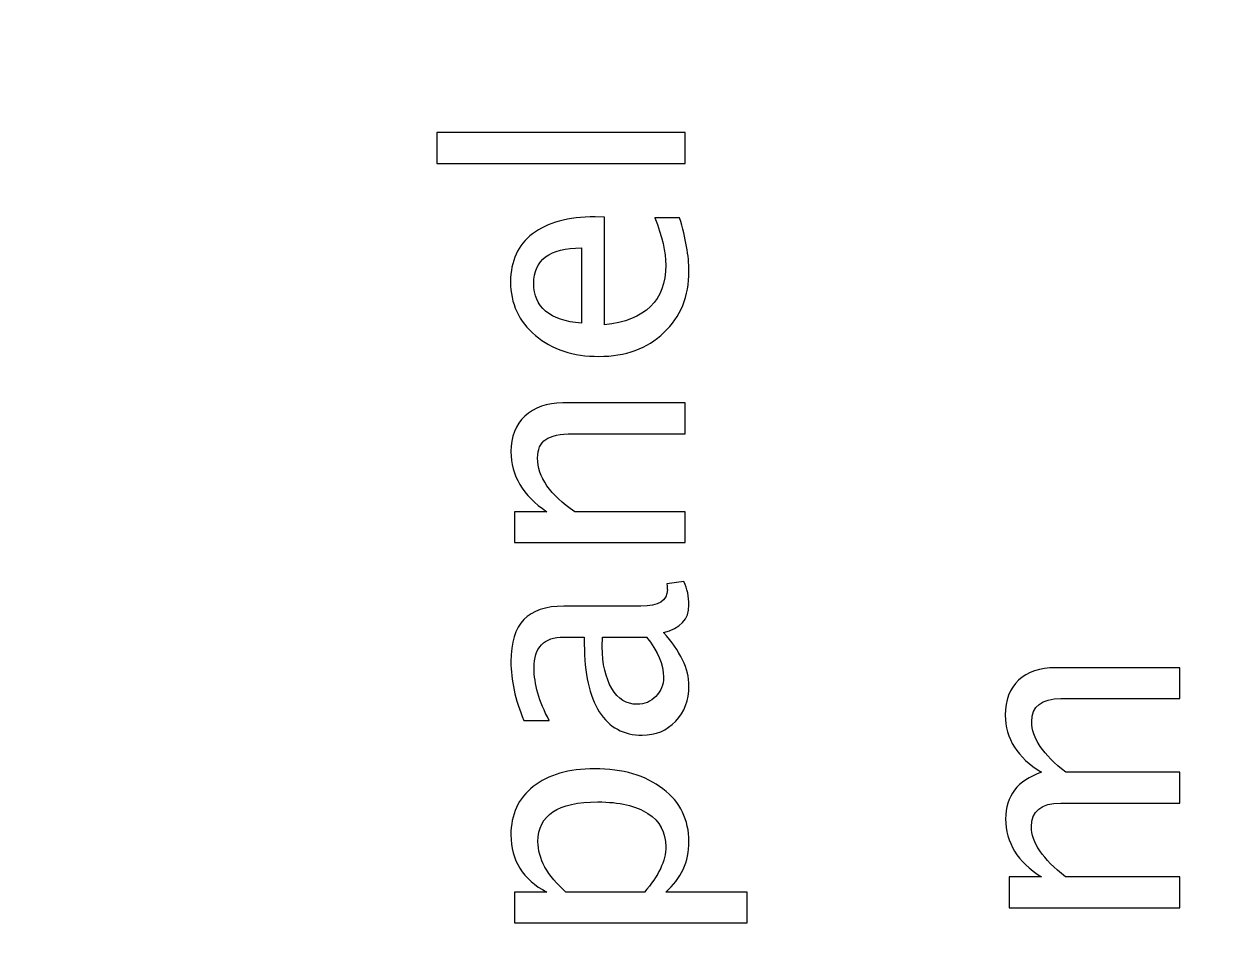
# Model space of a CAD drawing. Header units: centimetres. Extents: x -41.3 to 41.1, y -32.2 to 43.6.
# Drawn here: x -8.23 to 1.27, y 10.56 to 17.78 of the extents above; entities that cross this region are included whole.
import ezdxf

# ---------------------------------------------------------------- set-up
doc = ezdxf.new("R2010")
doc.units = ezdxf.units.CM
doc.header["$MEASUREMENT"] = 0
doc.layers.add('Layer 1', color=7, linetype='Continuous')

msp = doc.modelspace()

# ---------------------------------------------------------------- linework, layer by layer
at = {"layer": 'Layer 1', "color": 4, "lineweight": 53}
msp.add_open_spline([(31.7, -32.2), (31.7, -32.2), (-31.7, -32.2), (-31.7, -32.2), (-31.7, -32.2), (-31.97614, -32.2), (-32.2, -31.97614), (-32.2, -31.7), (-32.2, -31.7), (-32.2, -31.7), (-32.2, 31.7), (-32.2, 31.7), (-32.2, 31.7), (-32.2, 31.97614), (-31.97614, 32.2), (-31.7, 32.2), (-31.7, 32.2), (-31.7, 32.2), (31.7, 32.2), (31.7, 32.2), (31.7, 32.2), (31.97614, 32.2), (32.2, 31.97614), (32.2, 31.7), (32.2, 31.7), (32.2, 31.7), (32.2, -31.7), (32.2, -31.7), (32.2, -31.7), (32.2, -31.97614), (31.97614, -32.2), (31.7, -32.2)], degree=3, knots=[0, 0, 0, 0, 0.1111111, 0.1111111, 0.1111111, 0.1111111, 0.2222222, 0.2222222, 0.2222222, 0.2222222, 0.3333333, 0.3333333, 0.3333333, 0.3333333, 0.4444444, 0.4444444, 0.4444444, 0.4444444, 0.5555556, 0.5555556, 0.5555556, 0.5555556, 0.6666667, 0.6666667, 0.6666667, 0.6666667, 0.7777778, 0.7777778, 0.7777778, 0.7777778, 1, 1, 1, 1], dxfattribs=at)
at = {"layer": 'Layer 1', "color": 30, "lineweight": 53}
msp.add_open_spline([(-30, -30), (-30, -30), (-30, 30), (-30, 30), (-30, 30), (-30, 30), (30, 30), (30, 30), (30, 30), (30, 30), (30, -30), (30, -30), (30, -30), (30, -30), (-30, -30), (-30, -30)], degree=3, knots=[0, 0, 0, 0, 0.2, 0.2, 0.2, 0.2, 0.4, 0.4, 0.4, 0.4, 0.6, 0.6, 0.6, 0.6, 1, 1, 1, 1], dxfattribs=at)
at = {"layer": 'Layer 1'}
for points, knots in [([(-3.0154, 16.68052), (-3.0154, 16.68052), (-4.97374, 16.68052), (-4.97374, 16.68052), (-4.97374, 16.68052), (-4.97374, 16.68052), (-4.97374, 16.92436), (-4.97374, 16.92436), (-4.97374, 16.92436), (-4.97374, 16.92436), (-3.0154, 16.92436), (-3.0154, 16.92436), (-3.0154, 16.92436), (-3.0154, 16.92436), (-3.0154, 16.68052), (-3.0154, 16.68052)], [0, 0, 0, 0, 0.2, 0.2, 0.2, 0.2, 0.4, 0.4, 0.4, 0.4, 0.6, 0.6, 0.6, 0.6, 1, 1, 1, 1]), ([(-3.05858, 16.25337), (-3.00947, 16.08954), (-2.98492, 15.94942), (-2.98492, 15.83258), (-2.98492, 15.83258), (-2.98492, 15.63319), (-3.05096, 15.47105), (-3.18262, 15.34617), (-3.18262, 15.34617), (-3.31427, 15.22127), (-3.48488, 15.15862), (-3.69485, 15.15862), (-3.69485, 15.15862), (-3.89847, 15.15862), (-4.06569, 15.21365), (-4.1965, 15.32415), (-4.1965, 15.32415), (-4.32689, 15.43464), (-4.39208, 15.57604), (-4.39208, 15.74833), (-4.39208, 15.74833), (-4.39208, 15.91132), (-4.33408, 16.03747), (-4.21809, 16.12637), (-4.21809, 16.12637), (-4.1021, 16.21527), (-3.93784, 16.25972), (-3.72491, 16.25972), (-3.72491, 16.25972), (-3.72491, 16.25972), (-3.6504, 16.25845), (-3.6504, 16.25845), (-3.6504, 16.25845), (-3.6504, 16.25845), (-3.6504, 15.40755), (-3.6504, 15.40755), (-3.6504, 15.40755), (-3.32867, 15.44311), (-3.1678, 15.60017), (-3.1678, 15.8783), (-3.1678, 15.8783), (-3.1678, 15.98032), (-3.19659, 16.1052), (-3.25416, 16.25337), (-3.25416, 16.25337), (-3.25416, 16.25337), (-3.05858, 16.25337), (-3.05858, 16.25337)], [0, 0, 0, 0, 0.0769231, 0.0769231, 0.0769231, 0.0769231, 0.1538462, 0.1538462, 0.1538462, 0.1538462, 0.2307692, 0.2307692, 0.2307692, 0.2307692, 0.3076923, 0.3076923, 0.3076923, 0.3076923, 0.3846154, 0.3846154, 0.3846154, 0.3846154, 0.4615385, 0.4615385, 0.4615385, 0.4615385, 0.5384615, 0.5384615, 0.5384615, 0.5384615, 0.6153846, 0.6153846, 0.6153846, 0.6153846, 0.6923077, 0.6923077, 0.6923077, 0.6923077, 0.7692308, 0.7692308, 0.7692308, 0.7692308, 0.8461538, 0.8461538, 0.8461538, 0.8461538, 1, 1, 1, 1]), ([(-3.83328, 15.42025), (-3.83328, 15.42025), (-3.83328, 16.01461), (-3.83328, 16.01461), (-3.83328, 16.01461), (-4.08389, 16.01461), (-4.2092, 15.92105), (-4.2092, 15.73436), (-4.2092, 15.73436), (-4.2092, 15.5464), (-4.08389, 15.44184), (-3.83328, 15.42025)], [0, 0, 0, 0, 0.25, 0.25, 0.25, 0.25, 0.5, 0.5, 0.5, 0.5, 1, 1, 1, 1]), ([(-3.0154, 13.6888), (-3.0154, 13.6888), (-4.3616, 13.6888), (-4.3616, 13.6888), (-4.3616, 13.6888), (-4.3616, 13.6888), (-4.3616, 13.93264), (-4.3616, 13.93264), (-4.3616, 13.93264), (-4.3616, 13.93264), (-4.10718, 13.93264), (-4.10718, 13.93264), (-4.10718, 13.93264), (-4.29556, 14.06176), (-4.38954, 14.22008), (-4.38954, 14.4072), (-4.38954, 14.4072), (-4.38954, 14.52488), (-4.35271, 14.61844), (-4.27863, 14.68744), (-4.27863, 14.68744), (-4.20497, 14.75645), (-4.10548, 14.79116), (-3.98102, 14.79116), (-3.98102, 14.79116), (-3.98102, 14.79116), (-3.0154, 14.79116), (-3.0154, 14.79116), (-3.0154, 14.79116), (-3.0154, 14.79116), (-3.0154, 14.54732), (-3.0154, 14.54732), (-3.0154, 14.54732), (-3.0154, 14.54732), (-3.90144, 14.54732), (-3.90144, 14.54732), (-3.90144, 14.54732), (-4.00134, 14.54732), (-4.07246, 14.5325), (-4.1148, 14.50329), (-4.1148, 14.50329), (-4.15755, 14.47366), (-4.17872, 14.42498), (-4.17872, 14.35682), (-4.17872, 14.35682), (-4.17872, 14.20696), (-4.08093, 14.06557), (-3.88535, 13.93264), (-3.88535, 13.93264), (-3.88535, 13.93264), (-3.0154, 13.93264), (-3.0154, 13.93264), (-3.0154, 13.93264), (-3.0154, 13.93264), (-3.0154, 13.6888), (-3.0154, 13.6888)], [0, 0, 0, 0, 0.0666667, 0.0666667, 0.0666667, 0.0666667, 0.1333333, 0.1333333, 0.1333333, 0.1333333, 0.2, 0.2, 0.2, 0.2, 0.2666667, 0.2666667, 0.2666667, 0.2666667, 0.3333333, 0.3333333, 0.3333333, 0.3333333, 0.4, 0.4, 0.4, 0.4, 0.4666667, 0.4666667, 0.4666667, 0.4666667, 0.5333333, 0.5333333, 0.5333333, 0.5333333, 0.6, 0.6, 0.6, 0.6, 0.6666667, 0.6666667, 0.6666667, 0.6666667, 0.7333333, 0.7333333, 0.7333333, 0.7333333, 0.8, 0.8, 0.8, 0.8, 0.8666667, 0.8666667, 0.8666667, 0.8666667, 1, 1, 1, 1]), ([(-3.18685, 12.98013), (-3.05223, 12.83366), (-2.98492, 12.69269), (-2.98492, 12.55722), (-2.98492, 12.55722), (-2.98492, 12.44589), (-3.01963, 12.35318), (-3.08948, 12.27994), (-3.08948, 12.27994), (-3.15933, 12.20627), (-3.24739, 12.16944), (-3.35364, 12.16944), (-3.35364, 12.16944), (-3.50054, 12.16944), (-3.61357, 12.23125), (-3.69231, 12.35487), (-3.69231, 12.35487), (-3.77105, 12.47848), (-3.81042, 12.65586), (-3.81042, 12.887), (-3.81042, 12.887), (-3.81042, 12.887), (-3.81042, 12.94415), (-3.81042, 12.94415), (-3.81042, 12.94415), (-3.81042, 12.94415), (-3.97256, 12.94415), (-3.97256, 12.94415), (-3.97256, 12.94415), (-4.12877, 12.94415), (-4.20666, 12.86287), (-4.20666, 12.69989), (-4.20666, 12.69989), (-4.20666, 12.57373), (-4.16687, 12.43573), (-4.08728, 12.28629), (-4.08728, 12.28629), (-4.08728, 12.28629), (-4.28794, 12.28629), (-4.28794, 12.28629), (-4.28794, 12.28629), (-4.35567, 12.45054), (-4.38954, 12.60548), (-4.38954, 12.75069), (-4.38954, 12.75069), (-4.38954, 12.90012), (-4.35567, 13.01061), (-4.28752, 13.08131), (-4.28752, 13.08131), (-4.21936, 13.15243), (-4.11437, 13.18799), (-3.97256, 13.18799), (-3.97256, 13.18799), (-3.97256, 13.18799), (-3.36423, 13.18799), (-3.36423, 13.18799), (-3.36423, 13.18799), (-3.22495, 13.18799), (-3.1551, 13.23075), (-3.1551, 13.31668), (-3.1551, 13.31668), (-3.1551, 13.32727), (-3.15679, 13.34293), (-3.16018, 13.36367), (-3.16018, 13.36367), (-3.16018, 13.36367), (-3.02471, 13.38103), (-3.02471, 13.38103), (-3.02471, 13.38103), (-2.99804, 13.32557), (-2.98492, 13.26461), (-2.98492, 13.19773), (-2.98492, 13.19773), (-2.98492, 13.08385), (-3.05223, 13.01146), (-3.18685, 12.98013)], [0, 0, 0, 0, 0.05, 0.05, 0.05, 0.05, 0.1, 0.1, 0.1, 0.1, 0.15, 0.15, 0.15, 0.15, 0.2, 0.2, 0.2, 0.2, 0.25, 0.25, 0.25, 0.25, 0.3, 0.3, 0.3, 0.3, 0.35, 0.35, 0.35, 0.35, 0.4, 0.4, 0.4, 0.4, 0.45, 0.45, 0.45, 0.45, 0.5, 0.5, 0.5, 0.5, 0.55, 0.55, 0.55, 0.55, 0.6, 0.6, 0.6, 0.6, 0.65, 0.65, 0.65, 0.65, 0.7, 0.7, 0.7, 0.7, 0.75, 0.75, 0.75, 0.75, 0.8, 0.8, 0.8, 0.8, 0.85, 0.85, 0.85, 0.85, 0.9, 0.9, 0.9, 0.9, 1, 1, 1, 1]), ([(-3.31978, 12.94415), (-3.31978, 12.94415), (-3.66564, 12.94415), (-3.66564, 12.94415), (-3.66564, 12.94415), (-3.66564, 12.94415), (-3.66818, 12.86583), (-3.66818, 12.86583), (-3.66818, 12.86583), (-3.66818, 12.73037), (-3.6432, 12.62115), (-3.59325, 12.53775), (-3.59325, 12.53775), (-3.54287, 12.45478), (-3.47641, 12.41329), (-3.39344, 12.41329), (-3.39344, 12.41329), (-3.33544, 12.41329), (-3.28633, 12.43403), (-3.24612, 12.4751), (-3.24612, 12.4751), (-3.2059, 12.51658), (-3.18558, 12.56696), (-3.18558, 12.62665), (-3.18558, 12.62665), (-3.18558, 12.72825), (-3.23045, 12.83408), (-3.31978, 12.94415)], [0, 0, 0, 0, 0.125, 0.125, 0.125, 0.125, 0.25, 0.25, 0.25, 0.25, 0.375, 0.375, 0.375, 0.375, 0.5, 0.5, 0.5, 0.5, 0.625, 0.625, 0.625, 0.625, 0.75, 0.75, 0.75, 0.75, 1, 1, 1, 1]), ([(0.88773, 10.80737), (0.88773, 10.80737), (-0.45847, 10.80737), (-0.45847, 10.80737), (-0.45847, 10.80737), (-0.45847, 10.80737), (-0.45847, 11.05121), (-0.45847, 11.05121), (-0.45847, 11.05121), (-0.45847, 11.05121), (-0.20405, 11.05121), (-0.20405, 11.05121), (-0.20405, 11.05121), (-0.39243, 11.17017), (-0.48641, 11.32257), (-0.48641, 11.50926), (-0.48641, 11.50926), (-0.48641, 11.68917), (-0.39243, 11.81152), (-0.20405, 11.87671), (-0.20405, 11.87671), (-0.39412, 11.99229), (-0.48895, 12.143), (-0.48895, 12.32799), (-0.48895, 12.32799), (-0.48895, 12.4461), (-0.45424, 12.53797), (-0.38439, 12.60358), (-0.38439, 12.60358), (-0.31454, 12.6692), (-0.21675, 12.70222), (-0.09102, 12.70222), (-0.09102, 12.70222), (-0.09102, 12.70222), (0.88773, 12.70222), (0.88773, 12.70222), (0.88773, 12.70222), (0.88773, 12.70222), (0.88773, 12.45838), (0.88773, 12.45838), (0.88773, 12.45838), (0.88773, 12.45838), (-0.0508, 12.45838), (-0.0508, 12.45838), (-0.0508, 12.45838), (-0.20405, 12.45838), (-0.28067, 12.39742), (-0.28067, 12.2755), (-0.28067, 12.2755), (-0.28067, 12.14892), (-0.19135, 12.016), (-0.01228, 11.87671), (-0.01228, 11.87671), (-0.01228, 11.87671), (0.88773, 11.87671), (0.88773, 11.87671), (0.88773, 11.87671), (0.88773, 11.87671), (0.88773, 11.63287), (0.88773, 11.63287), (0.88773, 11.63287), (0.88773, 11.63287), (-0.05165, 11.63287), (-0.05165, 11.63287), (-0.05165, 11.63287), (-0.20616, 11.63287), (-0.28321, 11.57106), (-0.28321, 11.44703), (-0.28321, 11.44703), (-0.28321, 11.32384), (-0.19346, 11.19176), (-0.01355, 11.05121), (-0.01355, 11.05121), (-0.01355, 11.05121), (0.88773, 11.05121), (0.88773, 11.05121), (0.88773, 11.05121), (0.88773, 11.05121), (0.88773, 10.80737), (0.88773, 10.80737)], [0, 0, 0, 0, 0.047619, 0.047619, 0.047619, 0.047619, 0.0952381, 0.0952381, 0.0952381, 0.0952381, 0.1428571, 0.1428571, 0.1428571, 0.1428571, 0.1904762, 0.1904762, 0.1904762, 0.1904762, 0.2380952, 0.2380952, 0.2380952, 0.2380952, 0.2857143, 0.2857143, 0.2857143, 0.2857143, 0.3333333, 0.3333333, 0.3333333, 0.3333333, 0.3809524, 0.3809524, 0.3809524, 0.3809524, 0.4285714, 0.4285714, 0.4285714, 0.4285714, 0.4761905, 0.4761905, 0.4761905, 0.4761905, 0.5238095, 0.5238095, 0.5238095, 0.5238095, 0.5714286, 0.5714286, 0.5714286, 0.5714286, 0.6190476, 0.6190476, 0.6190476, 0.6190476, 0.6666667, 0.6666667, 0.6666667, 0.6666667, 0.7142857, 0.7142857, 0.7142857, 0.7142857, 0.7619048, 0.7619048, 0.7619048, 0.7619048, 0.8095238, 0.8095238, 0.8095238, 0.8095238, 0.8571429, 0.8571429, 0.8571429, 0.8571429, 0.9047619, 0.9047619, 0.9047619, 0.9047619, 1, 1, 1, 1]), ([(-2.52518, 10.68777), (-2.52518, 10.68777), (-4.3616, 10.68777), (-4.3616, 10.68777), (-4.3616, 10.68777), (-4.3616, 10.68777), (-4.3616, 10.93161), (-4.3616, 10.93161), (-4.3616, 10.93161), (-4.3616, 10.93161), (-4.10718, 10.93161), (-4.10718, 10.93161), (-4.10718, 10.93161), (-4.29556, 11.03152), (-4.38954, 11.1818), (-4.38954, 11.38204), (-4.38954, 11.38204), (-4.38954, 11.54417), (-4.3307, 11.6716), (-4.21259, 11.76473), (-4.21259, 11.76473), (-4.09448, 11.85787), (-3.93319, 11.90444), (-3.72872, 11.90444), (-3.72872, 11.90444), (-3.50604, 11.90444), (-3.32613, 11.85152), (-3.18981, 11.7461), (-3.18981, 11.7461), (-3.05308, 11.64069), (-2.98492, 11.50184), (-2.98492, 11.32997), (-2.98492, 11.32997), (-2.98492, 11.17037), (-3.04588, 11.03744), (-3.16822, 10.93161), (-3.16822, 10.93161), (-3.16822, 10.93161), (-2.52518, 10.93161), (-2.52518, 10.93161), (-2.52518, 10.93161), (-2.52518, 10.93161), (-2.52518, 10.68777), (-2.52518, 10.68777)], [0, 0, 0, 0, 0.0833333, 0.0833333, 0.0833333, 0.0833333, 0.1666667, 0.1666667, 0.1666667, 0.1666667, 0.25, 0.25, 0.25, 0.25, 0.3333333, 0.3333333, 0.3333333, 0.3333333, 0.4166667, 0.4166667, 0.4166667, 0.4166667, 0.5, 0.5, 0.5, 0.5, 0.5833333, 0.5833333, 0.5833333, 0.5833333, 0.6666667, 0.6666667, 0.6666667, 0.6666667, 0.75, 0.75, 0.75, 0.75, 0.8333333, 0.8333333, 0.8333333, 0.8333333, 1, 1, 1, 1]), ([(-3.33629, 10.93161), (-3.2241, 11.05734), (-3.1678, 11.17714), (-3.1678, 11.29102), (-3.1678, 11.29102), (-3.1678, 11.4032), (-3.21479, 11.48999), (-3.30835, 11.55095), (-3.30835, 11.55095), (-3.4019, 11.61233), (-3.53356, 11.64281), (-3.70374, 11.64281), (-3.70374, 11.64281), (-4.0187, 11.64281), (-4.17618, 11.53867), (-4.17618, 11.33039), (-4.17618, 11.33039), (-4.17618, 11.19408), (-4.10252, 11.06115), (-3.95478, 10.93161), (-3.95478, 10.93161), (-3.95478, 10.93161), (-3.33629, 10.93161), (-3.33629, 10.93161)], [0, 0, 0, 0, 0.1428571, 0.1428571, 0.1428571, 0.1428571, 0.2857143, 0.2857143, 0.2857143, 0.2857143, 0.4285714, 0.4285714, 0.4285714, 0.4285714, 0.5714286, 0.5714286, 0.5714286, 0.5714286, 0.7142857, 0.7142857, 0.7142857, 0.7142857, 1, 1, 1, 1])]:
    msp.add_open_spline(points, degree=3, knots=knots, dxfattribs=at)
at = {"layer": 'Layer 1', "color": 30, "lineweight": 9}
for points, knots in [([(-3.0154, 16.68052), (-3.0154, 16.68052), (-4.97374, 16.68052), (-4.97374, 16.68052), (-4.97374, 16.68052), (-4.97374, 16.68052), (-4.97374, 16.92436), (-4.97374, 16.92436), (-4.97374, 16.92436), (-4.97374, 16.92436), (-3.0154, 16.92436), (-3.0154, 16.92436), (-3.0154, 16.92436), (-3.0154, 16.92436), (-3.0154, 16.68052), (-3.0154, 16.68052)], [0, 0, 0, 0, 0.2, 0.2, 0.2, 0.2, 0.4, 0.4, 0.4, 0.4, 0.6, 0.6, 0.6, 0.6, 1, 1, 1, 1]), ([(-3.05858, 16.25337), (-3.00947, 16.08954), (-2.98492, 15.94942), (-2.98492, 15.83258), (-2.98492, 15.83258), (-2.98492, 15.63319), (-3.05096, 15.47105), (-3.18262, 15.34617), (-3.18262, 15.34617), (-3.31427, 15.22127), (-3.48488, 15.15862), (-3.69485, 15.15862), (-3.69485, 15.15862), (-3.89847, 15.15862), (-4.06569, 15.21365), (-4.1965, 15.32415), (-4.1965, 15.32415), (-4.32689, 15.43464), (-4.39208, 15.57604), (-4.39208, 15.74833), (-4.39208, 15.74833), (-4.39208, 15.91132), (-4.33408, 16.03747), (-4.21809, 16.12637), (-4.21809, 16.12637), (-4.1021, 16.21527), (-3.93784, 16.25972), (-3.72491, 16.25972), (-3.72491, 16.25972), (-3.72491, 16.25972), (-3.6504, 16.25845), (-3.6504, 16.25845), (-3.6504, 16.25845), (-3.6504, 16.25845), (-3.6504, 15.40755), (-3.6504, 15.40755), (-3.6504, 15.40755), (-3.32867, 15.44311), (-3.1678, 15.60017), (-3.1678, 15.8783), (-3.1678, 15.8783), (-3.1678, 15.98032), (-3.19659, 16.1052), (-3.25416, 16.25337), (-3.25416, 16.25337), (-3.25416, 16.25337), (-3.05858, 16.25337), (-3.05858, 16.25337)], [0, 0, 0, 0, 0.0769231, 0.0769231, 0.0769231, 0.0769231, 0.1538462, 0.1538462, 0.1538462, 0.1538462, 0.2307692, 0.2307692, 0.2307692, 0.2307692, 0.3076923, 0.3076923, 0.3076923, 0.3076923, 0.3846154, 0.3846154, 0.3846154, 0.3846154, 0.4615385, 0.4615385, 0.4615385, 0.4615385, 0.5384615, 0.5384615, 0.5384615, 0.5384615, 0.6153846, 0.6153846, 0.6153846, 0.6153846, 0.6923077, 0.6923077, 0.6923077, 0.6923077, 0.7692308, 0.7692308, 0.7692308, 0.7692308, 0.8461538, 0.8461538, 0.8461538, 0.8461538, 1, 1, 1, 1]), ([(-3.83328, 15.42025), (-3.83328, 15.42025), (-3.83328, 16.01461), (-3.83328, 16.01461), (-3.83328, 16.01461), (-4.08389, 16.01461), (-4.2092, 15.92105), (-4.2092, 15.73436), (-4.2092, 15.73436), (-4.2092, 15.5464), (-4.08389, 15.44184), (-3.83328, 15.42025)], [0, 0, 0, 0, 0.25, 0.25, 0.25, 0.25, 0.5, 0.5, 0.5, 0.5, 1, 1, 1, 1]), ([(-3.0154, 13.6888), (-3.0154, 13.6888), (-4.3616, 13.6888), (-4.3616, 13.6888), (-4.3616, 13.6888), (-4.3616, 13.6888), (-4.3616, 13.93264), (-4.3616, 13.93264), (-4.3616, 13.93264), (-4.3616, 13.93264), (-4.10718, 13.93264), (-4.10718, 13.93264), (-4.10718, 13.93264), (-4.29556, 14.06176), (-4.38954, 14.22008), (-4.38954, 14.4072), (-4.38954, 14.4072), (-4.38954, 14.52488), (-4.35271, 14.61844), (-4.27863, 14.68744), (-4.27863, 14.68744), (-4.20497, 14.75645), (-4.10548, 14.79116), (-3.98102, 14.79116), (-3.98102, 14.79116), (-3.98102, 14.79116), (-3.0154, 14.79116), (-3.0154, 14.79116), (-3.0154, 14.79116), (-3.0154, 14.79116), (-3.0154, 14.54732), (-3.0154, 14.54732), (-3.0154, 14.54732), (-3.0154, 14.54732), (-3.90144, 14.54732), (-3.90144, 14.54732), (-3.90144, 14.54732), (-4.00134, 14.54732), (-4.07246, 14.5325), (-4.1148, 14.50329), (-4.1148, 14.50329), (-4.15755, 14.47366), (-4.17872, 14.42498), (-4.17872, 14.35682), (-4.17872, 14.35682), (-4.17872, 14.20696), (-4.08093, 14.06557), (-3.88535, 13.93264), (-3.88535, 13.93264), (-3.88535, 13.93264), (-3.0154, 13.93264), (-3.0154, 13.93264), (-3.0154, 13.93264), (-3.0154, 13.93264), (-3.0154, 13.6888), (-3.0154, 13.6888)], [0, 0, 0, 0, 0.0666667, 0.0666667, 0.0666667, 0.0666667, 0.1333333, 0.1333333, 0.1333333, 0.1333333, 0.2, 0.2, 0.2, 0.2, 0.2666667, 0.2666667, 0.2666667, 0.2666667, 0.3333333, 0.3333333, 0.3333333, 0.3333333, 0.4, 0.4, 0.4, 0.4, 0.4666667, 0.4666667, 0.4666667, 0.4666667, 0.5333333, 0.5333333, 0.5333333, 0.5333333, 0.6, 0.6, 0.6, 0.6, 0.6666667, 0.6666667, 0.6666667, 0.6666667, 0.7333333, 0.7333333, 0.7333333, 0.7333333, 0.8, 0.8, 0.8, 0.8, 0.8666667, 0.8666667, 0.8666667, 0.8666667, 1, 1, 1, 1]), ([(-3.18685, 12.98013), (-3.05223, 12.83366), (-2.98492, 12.69269), (-2.98492, 12.55722), (-2.98492, 12.55722), (-2.98492, 12.44589), (-3.01963, 12.35318), (-3.08948, 12.27994), (-3.08948, 12.27994), (-3.15933, 12.20627), (-3.24739, 12.16944), (-3.35364, 12.16944), (-3.35364, 12.16944), (-3.50054, 12.16944), (-3.61357, 12.23125), (-3.69231, 12.35487), (-3.69231, 12.35487), (-3.77105, 12.47848), (-3.81042, 12.65586), (-3.81042, 12.887), (-3.81042, 12.887), (-3.81042, 12.887), (-3.81042, 12.94415), (-3.81042, 12.94415), (-3.81042, 12.94415), (-3.81042, 12.94415), (-3.97256, 12.94415), (-3.97256, 12.94415), (-3.97256, 12.94415), (-4.12877, 12.94415), (-4.20666, 12.86287), (-4.20666, 12.69989), (-4.20666, 12.69989), (-4.20666, 12.57373), (-4.16687, 12.43573), (-4.08728, 12.28629), (-4.08728, 12.28629), (-4.08728, 12.28629), (-4.28794, 12.28629), (-4.28794, 12.28629), (-4.28794, 12.28629), (-4.35567, 12.45054), (-4.38954, 12.60548), (-4.38954, 12.75069), (-4.38954, 12.75069), (-4.38954, 12.90012), (-4.35567, 13.01061), (-4.28752, 13.08131), (-4.28752, 13.08131), (-4.21936, 13.15243), (-4.11437, 13.18799), (-3.97256, 13.18799), (-3.97256, 13.18799), (-3.97256, 13.18799), (-3.36423, 13.18799), (-3.36423, 13.18799), (-3.36423, 13.18799), (-3.22495, 13.18799), (-3.1551, 13.23075), (-3.1551, 13.31668), (-3.1551, 13.31668), (-3.1551, 13.32727), (-3.15679, 13.34293), (-3.16018, 13.36367), (-3.16018, 13.36367), (-3.16018, 13.36367), (-3.02471, 13.38103), (-3.02471, 13.38103), (-3.02471, 13.38103), (-2.99804, 13.32557), (-2.98492, 13.26461), (-2.98492, 13.19773), (-2.98492, 13.19773), (-2.98492, 13.08385), (-3.05223, 13.01146), (-3.18685, 12.98013)], [0, 0, 0, 0, 0.05, 0.05, 0.05, 0.05, 0.1, 0.1, 0.1, 0.1, 0.15, 0.15, 0.15, 0.15, 0.2, 0.2, 0.2, 0.2, 0.25, 0.25, 0.25, 0.25, 0.3, 0.3, 0.3, 0.3, 0.35, 0.35, 0.35, 0.35, 0.4, 0.4, 0.4, 0.4, 0.45, 0.45, 0.45, 0.45, 0.5, 0.5, 0.5, 0.5, 0.55, 0.55, 0.55, 0.55, 0.6, 0.6, 0.6, 0.6, 0.65, 0.65, 0.65, 0.65, 0.7, 0.7, 0.7, 0.7, 0.75, 0.75, 0.75, 0.75, 0.8, 0.8, 0.8, 0.8, 0.85, 0.85, 0.85, 0.85, 0.9, 0.9, 0.9, 0.9, 1, 1, 1, 1]), ([(-3.31978, 12.94415), (-3.31978, 12.94415), (-3.66564, 12.94415), (-3.66564, 12.94415), (-3.66564, 12.94415), (-3.66564, 12.94415), (-3.66818, 12.86583), (-3.66818, 12.86583), (-3.66818, 12.86583), (-3.66818, 12.73037), (-3.6432, 12.62115), (-3.59325, 12.53775), (-3.59325, 12.53775), (-3.54287, 12.45478), (-3.47641, 12.41329), (-3.39344, 12.41329), (-3.39344, 12.41329), (-3.33544, 12.41329), (-3.28633, 12.43403), (-3.24612, 12.4751), (-3.24612, 12.4751), (-3.2059, 12.51658), (-3.18558, 12.56696), (-3.18558, 12.62665), (-3.18558, 12.62665), (-3.18558, 12.72825), (-3.23045, 12.83408), (-3.31978, 12.94415)], [0, 0, 0, 0, 0.125, 0.125, 0.125, 0.125, 0.25, 0.25, 0.25, 0.25, 0.375, 0.375, 0.375, 0.375, 0.5, 0.5, 0.5, 0.5, 0.625, 0.625, 0.625, 0.625, 0.75, 0.75, 0.75, 0.75, 1, 1, 1, 1]), ([(0.88773, 10.80737), (0.88773, 10.80737), (-0.45847, 10.80737), (-0.45847, 10.80737), (-0.45847, 10.80737), (-0.45847, 10.80737), (-0.45847, 11.05121), (-0.45847, 11.05121), (-0.45847, 11.05121), (-0.45847, 11.05121), (-0.20405, 11.05121), (-0.20405, 11.05121), (-0.20405, 11.05121), (-0.39243, 11.17017), (-0.48641, 11.32257), (-0.48641, 11.50926), (-0.48641, 11.50926), (-0.48641, 11.68917), (-0.39243, 11.81152), (-0.20405, 11.87671), (-0.20405, 11.87671), (-0.39412, 11.99229), (-0.48895, 12.143), (-0.48895, 12.32799), (-0.48895, 12.32799), (-0.48895, 12.4461), (-0.45424, 12.53797), (-0.38439, 12.60358), (-0.38439, 12.60358), (-0.31454, 12.6692), (-0.21675, 12.70222), (-0.09102, 12.70222), (-0.09102, 12.70222), (-0.09102, 12.70222), (0.88773, 12.70222), (0.88773, 12.70222), (0.88773, 12.70222), (0.88773, 12.70222), (0.88773, 12.45838), (0.88773, 12.45838), (0.88773, 12.45838), (0.88773, 12.45838), (-0.0508, 12.45838), (-0.0508, 12.45838), (-0.0508, 12.45838), (-0.20405, 12.45838), (-0.28067, 12.39742), (-0.28067, 12.2755), (-0.28067, 12.2755), (-0.28067, 12.14892), (-0.19135, 12.016), (-0.01228, 11.87671), (-0.01228, 11.87671), (-0.01228, 11.87671), (0.88773, 11.87671), (0.88773, 11.87671), (0.88773, 11.87671), (0.88773, 11.87671), (0.88773, 11.63287), (0.88773, 11.63287), (0.88773, 11.63287), (0.88773, 11.63287), (-0.05165, 11.63287), (-0.05165, 11.63287), (-0.05165, 11.63287), (-0.20616, 11.63287), (-0.28321, 11.57106), (-0.28321, 11.44703), (-0.28321, 11.44703), (-0.28321, 11.32384), (-0.19346, 11.19176), (-0.01355, 11.05121), (-0.01355, 11.05121), (-0.01355, 11.05121), (0.88773, 11.05121), (0.88773, 11.05121), (0.88773, 11.05121), (0.88773, 11.05121), (0.88773, 10.80737), (0.88773, 10.80737)], [0, 0, 0, 0, 0.047619, 0.047619, 0.047619, 0.047619, 0.0952381, 0.0952381, 0.0952381, 0.0952381, 0.1428571, 0.1428571, 0.1428571, 0.1428571, 0.1904762, 0.1904762, 0.1904762, 0.1904762, 0.2380952, 0.2380952, 0.2380952, 0.2380952, 0.2857143, 0.2857143, 0.2857143, 0.2857143, 0.3333333, 0.3333333, 0.3333333, 0.3333333, 0.3809524, 0.3809524, 0.3809524, 0.3809524, 0.4285714, 0.4285714, 0.4285714, 0.4285714, 0.4761905, 0.4761905, 0.4761905, 0.4761905, 0.5238095, 0.5238095, 0.5238095, 0.5238095, 0.5714286, 0.5714286, 0.5714286, 0.5714286, 0.6190476, 0.6190476, 0.6190476, 0.6190476, 0.6666667, 0.6666667, 0.6666667, 0.6666667, 0.7142857, 0.7142857, 0.7142857, 0.7142857, 0.7619048, 0.7619048, 0.7619048, 0.7619048, 0.8095238, 0.8095238, 0.8095238, 0.8095238, 0.8571429, 0.8571429, 0.8571429, 0.8571429, 0.9047619, 0.9047619, 0.9047619, 0.9047619, 1, 1, 1, 1]), ([(-2.52518, 10.68777), (-2.52518, 10.68777), (-4.3616, 10.68777), (-4.3616, 10.68777), (-4.3616, 10.68777), (-4.3616, 10.68777), (-4.3616, 10.93161), (-4.3616, 10.93161), (-4.3616, 10.93161), (-4.3616, 10.93161), (-4.10718, 10.93161), (-4.10718, 10.93161), (-4.10718, 10.93161), (-4.29556, 11.03152), (-4.38954, 11.1818), (-4.38954, 11.38204), (-4.38954, 11.38204), (-4.38954, 11.54417), (-4.3307, 11.6716), (-4.21259, 11.76473), (-4.21259, 11.76473), (-4.09448, 11.85787), (-3.93319, 11.90444), (-3.72872, 11.90444), (-3.72872, 11.90444), (-3.50604, 11.90444), (-3.32613, 11.85152), (-3.18981, 11.7461), (-3.18981, 11.7461), (-3.05308, 11.64069), (-2.98492, 11.50184), (-2.98492, 11.32997), (-2.98492, 11.32997), (-2.98492, 11.17037), (-3.04588, 11.03744), (-3.16822, 10.93161), (-3.16822, 10.93161), (-3.16822, 10.93161), (-2.52518, 10.93161), (-2.52518, 10.93161), (-2.52518, 10.93161), (-2.52518, 10.93161), (-2.52518, 10.68777), (-2.52518, 10.68777)], [0, 0, 0, 0, 0.0833333, 0.0833333, 0.0833333, 0.0833333, 0.1666667, 0.1666667, 0.1666667, 0.1666667, 0.25, 0.25, 0.25, 0.25, 0.3333333, 0.3333333, 0.3333333, 0.3333333, 0.4166667, 0.4166667, 0.4166667, 0.4166667, 0.5, 0.5, 0.5, 0.5, 0.5833333, 0.5833333, 0.5833333, 0.5833333, 0.6666667, 0.6666667, 0.6666667, 0.6666667, 0.75, 0.75, 0.75, 0.75, 0.8333333, 0.8333333, 0.8333333, 0.8333333, 1, 1, 1, 1]), ([(-3.33629, 10.93161), (-3.2241, 11.05734), (-3.1678, 11.17714), (-3.1678, 11.29102), (-3.1678, 11.29102), (-3.1678, 11.4032), (-3.21479, 11.48999), (-3.30835, 11.55095), (-3.30835, 11.55095), (-3.4019, 11.61233), (-3.53356, 11.64281), (-3.70374, 11.64281), (-3.70374, 11.64281), (-4.0187, 11.64281), (-4.17618, 11.53867), (-4.17618, 11.33039), (-4.17618, 11.33039), (-4.17618, 11.19408), (-4.10252, 11.06115), (-3.95478, 10.93161), (-3.95478, 10.93161), (-3.95478, 10.93161), (-3.33629, 10.93161), (-3.33629, 10.93161)], [0, 0, 0, 0, 0.1428571, 0.1428571, 0.1428571, 0.1428571, 0.2857143, 0.2857143, 0.2857143, 0.2857143, 0.4285714, 0.4285714, 0.4285714, 0.4285714, 0.5714286, 0.5714286, 0.5714286, 0.5714286, 0.7142857, 0.7142857, 0.7142857, 0.7142857, 1, 1, 1, 1])]:
    msp.add_open_spline(points, degree=3, knots=knots, dxfattribs=at)

doc.saveas('drawing.dxf')
